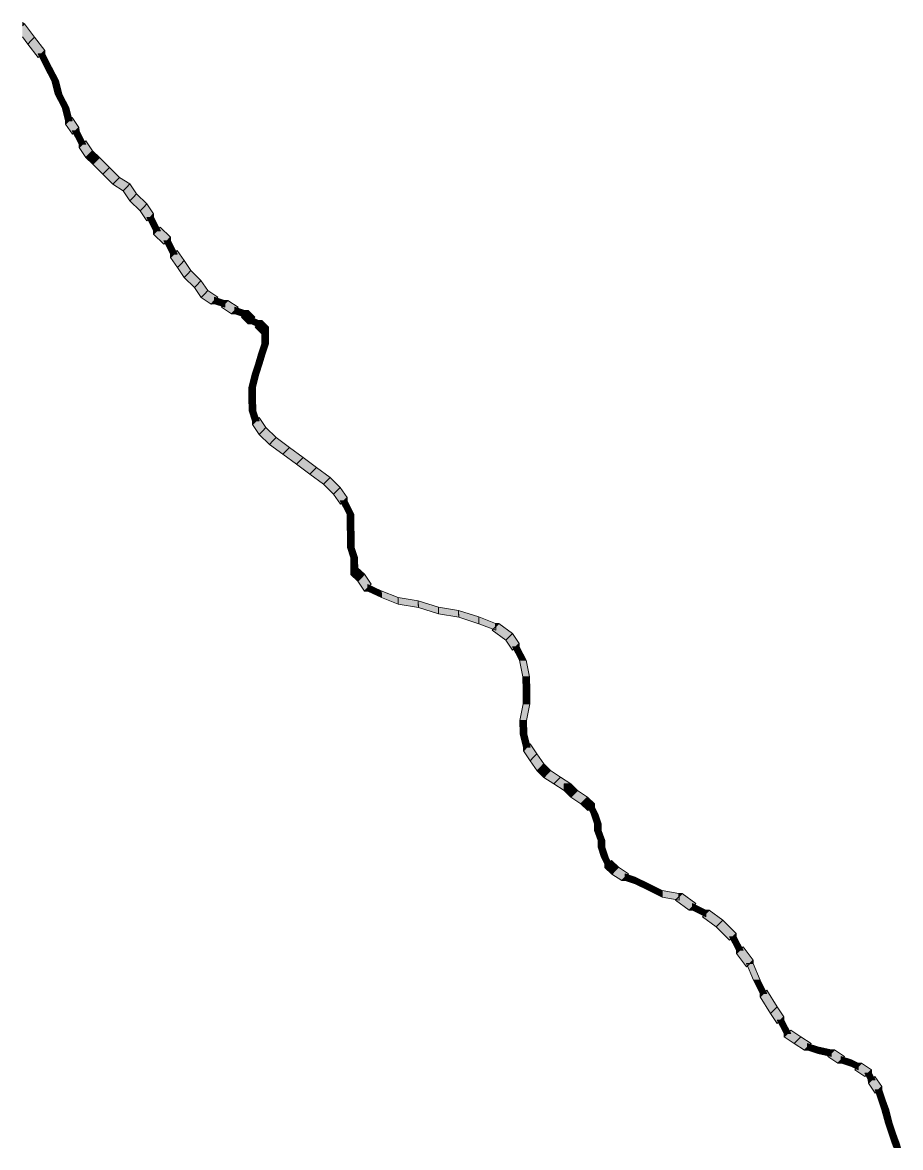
# Model space of a CAD drawing. Header units: inches. Extents: x -4136 to -1276, y 10223 to 12022.
# Drawn here: x -4124.1 to -3914.7, y 10265.7 to 10534.2 of the extents above; entities that cross this region are included whole.
import ezdxf

# ---------------------------------------------------------------- set-up
doc = ezdxf.new("R2010")
doc.units = ezdxf.units.IN
doc.header["$MEASUREMENT"] = 0
doc.linetypes.add('IMPORT-DASHEDX2 _3_', pattern=[0.225, 0.15, -0.075])
for name, color, linetype, lineweight in [('PDF_Geometry-2', 254, 'Continuous', 9), ('PDF_Solid Fills-1', 147, 'IMPORT-DASHEDX2 _3_', 9), ('PDF_Solid Fills-5', 254, 'Continuous', 9), ('site plan_dwg _3_-1', 254, 'IMPORT-DASHEDX2 _3_', 9)]:
    doc.layers.add(name, color=color, linetype=linetype, lineweight=lineweight)

# ---------------------------------------------------------------- blocks, each defined once
blk = doc.blocks.new('site plan_dwg _3_-1267336-FLOOR PLAN - 1ST FLOOR PLAN')
at = {"layer": 'PDF_Solid Fills-1'}
for points in [[(920.92, 683.4), (922.52, 685), (920.12, 688.2), (919.64, 687.72), (919.62, 685.13)], [(919.64, 687.72), (920.12, 688.2), (919.65, 688.55), (919.65, 688.2)], [(923.32, 680.2), (924.92, 681.8), (922.52, 685), (920.92, 683.4), (923.31, 680.21)], [(924.92, 677.8), (926.52, 677.8), (924.92, 681), (923.32, 681)], [(926.52, 674.6), (928.12, 674.6), (926.52, 677.8), (924.92, 677.8)], [(927.32, 671.4), (928.92, 671.4), (928.12, 674.6), (926.52, 674.6)], [(928.92, 668.2), (930.52, 668.2), (928.92, 671.4), (927.32, 671.4)], [(929.72, 665), (931.32, 665), (930.52, 668.2), (928.92, 668.2)], [(931.32, 661.8), (932.92, 663.4), (931.32, 665.8), (929.72, 664.2), (931.31, 661.81)], [(932.92, 659.4), (934.52, 659.4), (932.92, 662.6), (931.32, 662.6)], [(934.52, 656.2), (936.12, 657.8), (934.52, 660.2), (932.92, 658.6)], [(936.12, 654.6), (937.72, 656.2), (936.12, 657.8), (934.52, 656.2)], [(938.52, 652.2), (940.12, 653.8), (937.72, 656.2), (936.12, 654.6)], [(940.92, 649.8), (942.52, 651.4), (940.12, 653.8), (938.52, 652.2)], [(943.32, 648.2), (944.92, 649.8), (942.52, 651.4), (940.92, 649.8)], [(944.92, 645.8), (946.52, 647.4), (944.92, 649.8), (943.32, 648.2)], [(947.32, 643.4), (948.92, 645), (946.52, 647.4), (944.92, 645.8)], [(948.92, 641), (950.52, 642.6), (948.92, 645), (947.32, 643.4), (948.91, 641.01)], [(950.52, 638.6), (952.12, 638.6), (950.52, 641.8), (948.92, 641.8)], [(952.92, 635.4), (954.52, 637), (952.12, 639.4), (950.52, 637.8), (952.91, 635.4)], [(954.52, 633), (956.12, 633), (954.52, 636.2), (952.92, 636.2)], [(956.12, 629.8), (957.72, 631.4), (956.12, 633.8), (954.52, 632.2)], [(957.72, 627.4), (959.32, 629), (957.72, 631.4), (956.12, 629.8), (957.66, 627.49)], [(960.12, 625), (961.72, 626.6), (959.32, 629), (957.72, 627.4)], [(961.72, 622.6), (963.32, 624.2), (961.72, 626.6), (960.12, 625)], [(964.12, 621), (965.72, 622.6), (963.32, 624.2), (961.72, 622.6)], [(967.32, 620.2), (967.32, 621.8), (964.92, 622.6), (964.92, 621), (966.72, 620.4)], [(968.92, 618.6), (970.52, 620.2), (968.12, 621.8), (966.52, 620.2)], [(972.12, 617.8), (972.12, 619.4), (969.72, 620.2), (969.72, 618.6), (971.52, 618)], [(972.92, 616.2), (974.52, 617.8), (972.92, 619.4), (971.32, 617.8)], [(975.32, 615.4), (975.32, 617), (973.72, 617.8), (973.72, 616.2), (974.79, 615.66)], [(976.12, 613.8), (977.72, 615.4), (976.12, 617), (974.52, 615.4), (976.11, 613.8)], [(976.12, 613), (977.72, 613), (977.72, 614.6), (976.12, 614.6)], [(976.12, 611.4), (977.72, 611.4), (977.72, 613), (976.12, 613), (976.12, 611.41)], [(975.32, 609), (976.92, 609), (977.72, 611.4), (976.12, 611.4), (975.32, 609.01)], [(974.52, 606.6), (976.12, 606.6), (976.92, 609), (975.32, 609), (974.52, 606.61)], [(972.92, 601), (974.52, 601), (975.32, 604.2), (973.72, 604.2), (972.92, 601.01)], [(973.72, 604.2), (975.32, 604.2), (976.12, 606.6), (974.52, 606.6), (973.72, 604.21)], [(972.92, 598.6), (974.52, 598.6), (974.52, 601), (972.92, 601)], [(972.92, 595.4), (974.52, 595.4), (974.52, 598.6), (972.92, 598.6)], [(973.72, 593), (975.32, 593), (974.52, 595.4), (972.92, 595.4)], [(975.32, 589.8), (976.92, 591.4), (975.32, 593.8), (973.72, 592.2)], [(977.72, 587.4), (979.32, 589), (976.92, 591.4), (975.32, 589.8)], [(980.92, 585), (982.52, 586.6), (979.32, 589), (977.72, 587.4)], [(984.12, 582.6), (985.72, 584.2), (982.52, 586.6), (980.92, 585)], [(987.32, 580.2), (988.92, 581.8), (985.72, 584.2), (984.12, 582.6)], [(990.52, 577.8), (992.12, 579.4), (988.92, 581.8), (987.32, 580.2)], [(992.92, 575.4), (994.52, 577), (992.12, 579.4), (990.52, 577.8)], [(994.52, 573), (996.12, 574.6), (994.52, 577), (992.92, 575.4), (994.51, 573.01)], [(996.12, 570.6), (997.72, 570.6), (996.12, 573.8), (994.52, 573.8)], [(996.12, 568.2), (997.72, 568.2), (997.72, 570.6), (996.12, 570.6)], [(996.12, 565), (997.72, 565), (997.72, 568.2), (996.12, 568.2)], [(996.12, 562.6), (997.72, 562.6), (997.72, 565), (996.12, 565)], [(996.92, 560.2), (998.52, 560.2), (997.72, 562.6), (996.12, 562.6)], [(996.92, 557), (998.52, 557), (998.52, 560.2), (996.92, 560.2)], [(998.52, 554.6), (1000.12, 556.2), (998.52, 557.8), (996.92, 556.2)], [(1000.12, 552.2), (1001.72, 553.8), (1000.12, 556.2), (998.52, 554.6)], [(1004.12, 550.6), (1004.12, 552.2), (1000.92, 553.8), (1000.92, 552.2), (1004.11, 550.6)], [(1008.12, 549), (1008.12, 550.6), (1004.12, 552.2), (1004.12, 550.6), (1008.11, 549)], [(1012.92, 548.2), (1012.92, 549.8), (1008.12, 550.6), (1008.12, 549), (1012.91, 548.2)], [(1017.72, 546.6), (1017.72, 548.2), (1012.92, 549.8), (1012.92, 548.2), (1017.71, 546.6)], [(1022.52, 545.8), (1022.52, 547.4), (1017.72, 548.2), (1017.72, 546.6), (1022.51, 545.8)], [(1027.32, 544.2), (1027.32, 545.8), (1022.52, 547.4), (1022.52, 545.8), (1027.31, 544.2)], [(1031.32, 542.6), (1031.32, 544.2), (1027.32, 545.8), (1027.32, 544.2), (1030.75, 542.83)], [(1033.72, 540.2), (1035.32, 541.8), (1032.12, 544.2), (1030.52, 542.6)], [(1035.32, 537.8), (1036.92, 539.4), (1035.32, 541.8), (1033.72, 540.2), (1035.31, 537.81)], [(1036.92, 535.4), (1038.52, 535.4), (1036.92, 538.6), (1035.32, 538.6), (1036.83, 535.57)], [(1037.72, 531.4), (1039.32, 531.4), (1038.52, 535.4), (1036.92, 535.4)], [(1037.72, 528.2), (1039.32, 528.2), (1039.32, 531.4), (1037.72, 531.4)], [(1037.72, 525), (1039.32, 525), (1039.32, 528.2), (1037.72, 528.2), (1037.72, 525.01)], [(1036.92, 521), (1038.52, 521), (1039.32, 525), (1037.72, 525), (1036.92, 521.01)], [(1036.92, 517.8), (1038.52, 517.8), (1038.52, 521), (1036.92, 521)], [(1037.72, 514.6), (1039.32, 514.6), (1038.52, 517.8), (1036.92, 517.8)], [(1039.32, 511.4), (1040.92, 513), (1039.32, 515.4), (1037.72, 513.8)], [(1040.92, 509), (1042.52, 510.6), (1040.92, 513), (1039.32, 511.4)], [(1042.52, 507.4), (1044.12, 509), (1042.52, 510.6), (1040.92, 509)], [(1044.92, 505.8), (1046.52, 507.4), (1044.12, 509), (1042.52, 507.4)], [(1047.32, 504.2), (1048.92, 505.8), (1046.52, 507.4), (1044.92, 505.8)], [(1048.92, 502.6), (1050.52, 504.2), (1048.92, 505.8), (1047.32, 504.2)], [(1051.32, 501), (1052.92, 502.6), (1050.52, 504.2), (1048.92, 502.6)], [(1052.92, 499.4), (1054.52, 501), (1052.92, 502.6), (1051.32, 501)], [(1058.52, 484.2), (1060.12, 485.8), (1058.52, 487.4), (1056.92, 485.8)], [(1060.92, 482.6), (1062.52, 484.2), (1060.12, 485.8), (1058.52, 484.2)], [(1076.92, 475.4), (1078.52, 477), (1075.32, 479.4), (1073.72, 477.8)], [(1083.32, 471.4), (1084.92, 473), (1081.72, 475.4), (1080.12, 473.8)], [(1086.52, 468.2), (1088.12, 469.8), (1084.92, 473), (1083.32, 471.4), (1085.06, 469.66)], [(1090.52, 461.8), (1092.12, 463.4), (1089.72, 466.6), (1088.12, 465)], [(1096.12, 450.6), (1097.72, 452.2), (1095.32, 456.2), (1093.72, 454.6)], [(1097.72, 448.2), (1099.32, 449.8), (1097.72, 452.2), (1096.12, 450.6)], [(1101.72, 443.4), (1103.32, 445), (1100.92, 446.6), (1099.32, 445)], [(1104.12, 441.8), (1105.72, 443.4), (1103.32, 445), (1101.72, 443.4)], [(1112.12, 438.6), (1113.72, 440.2), (1111.32, 441.8), (1109.72, 440.2)], [(1118.52, 435.4), (1120.12, 437), (1117.72, 438.6), (1116.12, 437)], [(1120.92, 431.4), (1122.52, 433), (1120.92, 435.4), (1119.32, 433.8)]]:
    blk.add_hatch(color=256, dxfattribs=at).paths.add_polyline_path(points, flags=0)
at = {"layer": 'PDF_Solid Fills-5'}
for points in [[(924.12, 681), (924.92, 681.8), (924.92, 681)], [(929.72, 664.2), (930.52, 665), (929.72, 665)], [(932.12, 662.6), (932.92, 663.4), (932.92, 662.6)], [(932.92, 658.6), (933.72, 659.4), (932.92, 659.4)], [(949.72, 641.8), (950.52, 642.6), (950.52, 641.8)], [(950.52, 637.8), (951.32, 638.6), (950.52, 638.6)], [(953.72, 636.2), (954.52, 637), (954.52, 636.2)], [(954.52, 632.2), (955.32, 633), (954.52, 633)], [(964.12, 621), (964.92, 621), (964.92, 621.8)], [(967.32, 621), (967.32, 621.8), (968.12, 621.8)], [(968.92, 618.6), (969.72, 618.6), (969.72, 619.4)], [(972.12, 618.6), (972.12, 619.4), (972.92, 619.4)], [(972.92, 616.2), (973.72, 616.2), (973.72, 617)], [(975.32, 616.2), (975.32, 617), (976.12, 617)], [(976.92, 614.6), (977.72, 615.4), (977.72, 614.6)], [(973.72, 592.2), (974.52, 593), (973.72, 593)], [(995.32, 573.8), (996.12, 574.6), (996.12, 573.8)], [(996.92, 556.2), (997.72, 557), (996.92, 557), (996.92, 556.65)], [(1000.12, 552.2), (1000.92, 552.2), (1000.92, 553)], [(1031.32, 543.4), (1031.32, 544.2), (1032.12, 544.2)], [(1036.12, 538.6), (1036.92, 539.4), (1036.92, 538.6)], [(1037.72, 513.8), (1038.52, 514.6), (1037.72, 514.6)], [(1047.32, 504.2), (1048.92, 505.8), (1048.92, 504.2)], [(1047.32, 504.2), (1047.32, 505.8), (1048.92, 505.8), (1048.12, 505)], [(1053.72, 498.6), (1055.32, 498.6), (1054.52, 500.2), (1052.92, 500.2)], [(1053.72, 500.2), (1054.52, 501), (1054.52, 500.2)], [(1054.52, 496.2), (1056.12, 496.2), (1055.32, 498.6), (1053.72, 498.6)], [(1054.52, 494.6), (1056.12, 494.6), (1056.12, 496.2), (1054.52, 496.2)], [(1055.32, 492.2), (1056.92, 492.2), (1056.12, 494.6), (1054.52, 494.6)], [(1055.32, 490.6), (1056.92, 490.6), (1056.92, 492.2), (1055.32, 492.2)], [(1056.12, 488.2), (1057.72, 488.2), (1056.92, 490.6), (1055.32, 490.6)], [(1056.92, 486.6), (1058.52, 486.6), (1057.72, 488.2), (1056.12, 488.2)], [(1056.92, 485.8), (1057.72, 486.6), (1056.92, 486.6)], [(1060.92, 482.6), (1061.72, 482.6), (1061.72, 483.4)], [(1064.12, 481.8), (1064.12, 483.4), (1061.72, 484.2), (1061.72, 482.6)], [(1067.32, 480.2), (1067.32, 481.8), (1064.12, 483.4), (1064.12, 481.8)], [(1070.52, 478.6), (1070.52, 480.2), (1067.32, 481.8), (1067.32, 480.2)], [(1074.52, 477.8), (1074.52, 479.4), (1070.52, 480.2), (1070.52, 478.6)], [(1074.52, 478.6), (1074.52, 479.4), (1075.32, 479.4)], [(1076.92, 475.4), (1077.72, 475.4), (1077.72, 476.2)], [(1080.92, 473.8), (1080.92, 475.4), (1077.72, 477), (1077.72, 475.4)], [(1080.92, 474.6), (1080.92, 475.4), (1081.72, 475.4)], [(1087.32, 469), (1088.12, 469.8), (1088.12, 469)], [(1088.12, 465.8), (1089.72, 465.8), (1088.12, 469), (1086.52, 469)], [(1088.12, 465), (1088.92, 465.8), (1088.12, 465.8)], [(1092.12, 458.6), (1093.72, 458.6), (1092.12, 462.6), (1090.52, 462.6)], [(1091.32, 462.6), (1092.12, 463.4), (1092.12, 462.6)], [(1093.72, 455.4), (1095.32, 455.4), (1093.72, 458.6), (1092.12, 458.6)], [(1093.72, 454.6), (1094.52, 455.4), (1093.72, 455.4)], [(1099.32, 445.8), (1100.92, 445.8), (1099.32, 449), (1097.72, 449)], [(1098.52, 449), (1099.32, 449.8), (1099.32, 449)], [(1099.32, 445), (1100.12, 445.8), (1099.32, 445.8)], [(1107.32, 441), (1107.32, 442.6), (1104.92, 443.4), (1104.92, 441.8)], [(1104.12, 441.8), (1104.92, 441.8), (1104.92, 442.6)], [(1110.52, 440.2), (1110.52, 441.8), (1107.32, 442.6), (1107.32, 441)], [(1110.52, 441), (1110.52, 441.8), (1111.32, 441.8)], [(1112.12, 438.6), (1112.92, 438.6), (1112.92, 439.4)], [(1115.32, 437.8), (1115.32, 439.4), (1112.92, 440.2), (1112.92, 438.6)], [(1116.92, 437), (1116.92, 438.6), (1115.32, 439.4), (1115.32, 437.8)], [(1116.92, 437.8), (1116.92, 438.6), (1117.72, 438.6)], [(1119.32, 434.6), (1120.92, 434.6), (1120.12, 436.2), (1118.52, 436.2)], [(1119.32, 436.2), (1120.12, 437), (1120.12, 436.2)], [(1119.32, 433.8), (1120.12, 434.6), (1119.32, 434.6)], [(1121.72, 429.8), (1123.32, 429.8), (1122.52, 432.2), (1120.92, 432.2)], [(1121.72, 432.2), (1122.52, 433), (1122.52, 432.2)], [(1122.52, 427.4), (1124.12, 427.4), (1123.32, 429.8), (1121.72, 429.8)], [(1123.32, 424.2), (1124.92, 424.2), (1124.12, 427.4), (1122.52, 427.4)], [(1124.12, 421.8), (1125.72, 421.8), (1124.92, 424.2), (1123.32, 424.2)], [(1124.92, 419.4), (1126.52, 419.4), (1125.72, 421.8), (1124.12, 421.8)], [(1126.86, 418.38), (1126.52, 419.4), (1124.92, 419.4), (1125.25, 418.4)]]:
    blk.add_hatch(color=256, dxfattribs=at).paths.add_polyline_path(points, flags=0)
at = {"layer": 'PDF_Geometry-2'}
for p, q in [((920.12, 688.2), (919.64, 687.72)), ((919.64, 687.72), (920.12, 688.2)), ((924.92, 681.8), (924.92, 681)), ((932.92, 663.4), (932.92, 662.6)), ((950.52, 642.6), (950.52, 641.8)), ((954.52, 637), (954.52, 636.2)), ((967.32, 621.8), (968.12, 621.8)), ((972.12, 619.4), (972.92, 619.4)), ((975.32, 617), (976.12, 617)), ((977.72, 615.4), (977.72, 614.6)), ((996.12, 574.6), (996.12, 573.8)), ((1031.32, 544.2), (1032.12, 544.2)), ((1036.92, 539.4), (1036.92, 538.6)), ((1056.92, 486.6), (1056.92, 485.8)), ((1088.12, 465.8), (1088.12, 465)), ((1093.72, 455.4), (1093.72, 454.6)), ((1099.32, 445.8), (1099.32, 445)), ((1119.32, 434.6), (1119.32, 433.8)), ((1126.86, 418.38), (1126.52, 419.4))]:
    blk.add_line(p, q, dxfattribs=at)
at = {"layer": 'PDF_Geometry-2', "flags": 128}
for points in [[(919.62, 685.13), (920.92, 683.4), (921.72, 684.2), (922.52, 685), (920.12, 688.2), (919.64, 687.72)], [(919.65, 688.55), (920.12, 688.2), (919.64, 687.72)], [(929.72, 664.2), (931.32, 661.8), (932.12, 662.6), (932.92, 663.4), (931.32, 665.8), (930.52, 665), (929.72, 664.2), (929.72, 665)], [(932.92, 658.6), (934.52, 656.2), (935.32, 657), (936.12, 657.8), (934.52, 660.2), (933.72, 659.4), (932.92, 658.6), (932.92, 659.4)], [(950.52, 637.8), (952.92, 635.4), (953.72, 636.2), (954.52, 637), (952.12, 639.4), (951.32, 638.6), (950.52, 637.8), (950.52, 638.6)], [(954.52, 632.2), (956.12, 629.8), (956.92, 630.6), (957.72, 631.4), (956.12, 633.8), (955.32, 633), (954.52, 632.2), (954.52, 633)], [(964.92, 621), (967.32, 620.2), (967.32, 621.8), (964.92, 622.6), (964.92, 621.8), (964.92, 621), (964.12, 621)], [(969.72, 618.6), (972.12, 617.8), (972.12, 619.4), (969.72, 620.2), (969.72, 619.4), (969.72, 618.6), (968.92, 618.6)], [(973.72, 616.2), (975.32, 615.4), (975.32, 617), (973.72, 617.8), (973.72, 617), (973.72, 616.2), (972.92, 616.2)], [(973.72, 592.2), (975.32, 589.8), (976.12, 590.6), (976.92, 591.4), (975.32, 593.8), (974.52, 593), (973.72, 592.2), (973.72, 593)], [(996.92, 556.2), (998.52, 554.6), (999.32, 555.4), (1000.12, 556.2), (998.52, 557.8), (997.72, 557), (996.92, 556.2), (996.92, 557)], [(1000.92, 552.2), (1004.12, 550.6), (1004.12, 552.2), (1000.92, 553.8), (1000.92, 553), (1000.92, 552.2), (1000.12, 552.2)], [(1037.72, 513.8), (1039.32, 511.4), (1040.12, 512.2), (1040.92, 513), (1039.32, 515.4), (1038.52, 514.6), (1037.72, 513.8), (1037.72, 514.6)], [(1054.52, 501), (1054.52, 500.2), (1052.92, 500.2), (1053.72, 498.6), (1055.32, 498.6), (1054.52, 500.2)], [(1061.72, 482.6), (1064.12, 481.8), (1064.12, 483.4), (1061.72, 484.2), (1061.72, 482.6), (1060.92, 482.6)], [(1074.52, 479.4), (1075.32, 479.4), (1074.52, 478.6), (1073.72, 477.8), (1076.92, 475.4), (1077.72, 476.2), (1078.52, 477), (1075.32, 479.4)], [(1077.72, 475.4), (1080.92, 473.8), (1080.92, 475.4), (1077.72, 477), (1077.72, 475.4), (1076.92, 475.4)], [(1080.92, 475.4), (1081.72, 475.4), (1080.92, 474.6), (1080.12, 473.8), (1083.32, 471.4), (1084.12, 472.2), (1084.92, 473), (1081.72, 475.4)], [(1088.12, 469.8), (1088.12, 469), (1086.52, 469), (1088.12, 465.8), (1089.72, 465.8), (1088.12, 469)], [(1092.12, 463.4), (1092.12, 462.6), (1090.52, 462.6), (1092.12, 458.6), (1093.72, 458.6), (1092.12, 462.6)], [(1099.32, 449.8), (1099.32, 449), (1097.72, 449), (1099.32, 445.8), (1100.92, 445.8), (1099.32, 449)], [(1104.92, 441.8), (1107.32, 441), (1107.32, 442.6), (1104.92, 443.4), (1104.92, 441.8), (1104.12, 441.8)], [(1110.52, 441.8), (1111.32, 441.8), (1110.52, 441), (1109.72, 440.2), (1112.12, 438.6), (1112.92, 439.4), (1113.72, 440.2), (1111.32, 441.8)], [(1112.92, 438.6), (1115.32, 437.8), (1115.32, 439.4), (1112.92, 440.2), (1112.92, 438.6), (1112.12, 438.6)], [(1116.92, 438.6), (1117.72, 438.6), (1116.92, 437.8), (1116.12, 437), (1118.52, 435.4), (1119.32, 436.2), (1120.12, 437), (1117.72, 438.6)], [(1120.12, 437), (1120.12, 436.2), (1118.52, 436.2), (1119.32, 434.6), (1120.92, 434.6), (1120.12, 436.2)], [(1122.52, 433), (1122.52, 432.2), (1120.92, 432.2), (1121.72, 429.8), (1123.32, 429.8), (1122.52, 432.2)], [(1126.52, 419.4), (1124.92, 419.4), (1125.25, 418.4)]]:
    blk.add_lwpolyline(points, dxfattribs=at)
for points in [[(921.72, 684.2), (920.92, 683.4), (923.32, 680.2), (924.12, 681), (924.92, 681.8), (922.52, 685)], [(924.12, 681), (923.32, 681), (924.92, 677.8), (926.52, 677.8), (924.92, 681)], [(925.72, 677.8), (924.92, 677.8), (926.52, 674.6), (928.12, 674.6), (926.52, 677.8)], [(927.32, 674.6), (926.52, 674.6), (927.32, 671.4), (928.92, 671.4), (928.12, 674.6)], [(928.12, 671.4), (927.32, 671.4), (928.92, 668.2), (930.52, 668.2), (928.92, 671.4)], [(929.72, 668.2), (928.92, 668.2), (929.72, 665), (931.32, 665), (930.52, 668.2)], [(932.12, 662.6), (931.32, 662.6), (932.92, 659.4), (934.52, 659.4), (932.92, 662.6)], [(935.32, 657), (936.12, 657.8), (937.72, 656.2), (936.92, 655.4), (936.12, 654.6), (934.52, 656.2), (935.32, 657), (934.52, 656.2)], [(936.92, 655.4), (936.12, 654.6), (938.52, 652.2), (939.32, 653), (940.12, 653.8), (937.72, 656.2)], [(939.32, 653), (938.52, 652.2), (940.92, 649.8), (941.72, 650.6), (942.52, 651.4), (940.12, 653.8)], [(941.72, 650.6), (942.52, 651.4), (944.92, 649.8), (944.12, 649), (943.32, 648.2), (940.92, 649.8), (941.72, 650.6), (940.92, 649.8)], [(944.12, 649), (943.32, 648.2), (944.92, 645.8), (945.72, 646.6), (946.52, 647.4), (944.92, 649.8)], [(944.92, 649.8), (944.12, 649)], [(945.72, 646.6), (946.52, 647.4), (948.92, 645), (948.12, 644.2), (947.32, 643.4), (944.92, 645.8), (945.72, 646.6), (944.92, 645.8)], [(948.12, 644.2), (947.32, 643.4), (948.92, 641), (949.72, 641.8), (950.52, 642.6), (948.92, 645)], [(948.92, 645), (948.12, 644.2)], [(949.72, 641.8), (948.92, 641.8), (950.52, 638.6), (952.12, 638.6), (950.52, 641.8)], [(953.72, 636.2), (952.92, 636.2), (954.52, 633), (956.12, 633), (954.52, 636.2)], [(956.92, 630.6), (956.12, 629.8), (957.72, 627.4), (958.52, 628.2), (959.32, 629), (957.72, 631.4)], [(958.52, 628.2), (959.32, 629), (961.72, 626.6), (960.92, 625.8), (960.12, 625), (957.72, 627.4), (958.52, 628.2), (957.72, 627.4)], [(960.92, 625.8), (960.12, 625), (961.72, 622.6), (962.52, 623.4), (963.32, 624.2), (961.72, 626.6)], [(961.72, 626.6), (960.92, 625.8)], [(962.52, 623.4), (963.32, 624.2), (965.72, 622.6), (964.92, 621.8), (964.12, 621), (961.72, 622.6), (962.52, 623.4), (961.72, 622.6)], [(967.32, 621), (966.52, 620.2), (968.92, 618.6), (969.72, 619.4), (970.52, 620.2), (968.12, 621.8)], [(972.12, 618.6), (971.32, 617.8), (972.92, 616.2), (973.72, 617), (974.52, 617.8), (972.92, 619.4)], [(975.32, 616.2), (974.52, 615.4), (976.12, 613.8), (976.92, 614.6), (977.72, 615.4), (976.12, 617)], [(976.92, 614.6), (976.12, 614.6), (976.12, 613), (977.72, 613), (977.72, 614.6)], [(976.92, 613), (976.12, 613), (976.12, 611.4), (977.72, 611.4), (977.72, 613)], [(976.92, 611.4), (976.12, 611.4), (975.32, 609), (976.92, 609), (977.72, 611.4)], [(976.12, 609), (975.32, 609), (974.52, 606.6), (976.12, 606.6), (976.92, 609)], [(974.52, 604.2), (973.72, 604.2), (972.92, 601), (974.52, 601), (975.32, 604.2)], [(975.32, 606.6), (974.52, 606.6), (973.72, 604.2), (975.32, 604.2), (976.12, 606.6)], [(973.72, 601), (972.92, 601), (972.92, 598.6), (974.52, 598.6), (974.52, 601)], [(973.72, 598.6), (972.92, 598.6), (972.92, 595.4), (974.52, 595.4), (974.52, 598.6)], [(973.72, 595.4), (972.92, 595.4), (973.72, 593), (975.32, 593), (974.52, 595.4)], [(976.12, 590.6), (976.92, 591.4), (979.32, 589), (978.52, 588.2), (977.72, 587.4), (975.32, 589.8), (976.12, 590.6), (975.32, 589.8)], [(978.52, 588.2), (979.32, 589), (982.52, 586.6), (981.72, 585.8), (980.92, 585), (977.72, 587.4), (978.52, 588.2), (977.72, 587.4)], [(981.72, 585.8), (980.92, 585), (984.12, 582.6), (984.92, 583.4), (985.72, 584.2), (982.52, 586.6)], [(984.92, 583.4), (984.12, 582.6), (987.32, 580.2), (988.12, 581), (988.92, 581.8), (985.72, 584.2)], [(988.12, 581), (987.32, 580.2), (990.52, 577.8), (991.32, 578.6), (992.12, 579.4), (988.92, 581.8)], [(991.32, 578.6), (990.52, 577.8), (992.92, 575.4), (993.72, 576.2), (994.52, 577), (992.12, 579.4)], [(992.12, 579.4), (991.32, 578.6)], [(993.72, 576.2), (992.92, 575.4), (994.52, 573), (995.32, 573.8), (996.12, 574.6), (994.52, 577)], [(994.52, 577), (993.72, 576.2)], [(995.32, 573.8), (994.52, 573.8), (996.12, 570.6), (997.72, 570.6), (996.12, 573.8)], [(996.92, 570.6), (996.12, 570.6), (996.12, 568.2), (997.72, 568.2), (997.72, 570.6)], [(996.92, 568.2), (996.12, 568.2), (996.12, 565), (997.72, 565), (997.72, 568.2)], [(996.92, 565), (996.12, 565), (996.12, 562.6), (997.72, 562.6), (997.72, 565)], [(996.92, 562.6), (996.12, 562.6), (996.92, 560.2), (998.52, 560.2), (997.72, 562.6)], [(997.72, 560.2), (996.92, 560.2), (996.92, 557), (998.52, 557), (998.52, 560.2)], [(999.32, 555.4), (998.52, 554.6), (1000.12, 552.2), (1000.92, 553), (1001.72, 553.8), (1000.12, 556.2)], [(1000.12, 556.2), (999.32, 555.4)], [(1004.12, 551.4), (1004.12, 550.6), (1008.12, 549), (1008.12, 550.6), (1004.12, 552.2)], [(1008.12, 549.8), (1008.12, 549), (1012.92, 548.2), (1012.92, 549.8), (1008.12, 550.6)], [(1012.92, 549), (1012.92, 548.2), (1017.72, 546.6), (1017.72, 548.2), (1012.92, 549.8)], [(1017.72, 547.4), (1017.72, 546.6), (1022.52, 545.8), (1022.52, 547.4), (1017.72, 548.2)], [(1022.52, 546.6), (1022.52, 545.8), (1027.32, 544.2), (1027.32, 545.8), (1022.52, 547.4)], [(1027.32, 545), (1027.32, 544.2), (1031.32, 542.6), (1031.32, 544.2), (1027.32, 545.8)], [(1031.32, 543.4), (1030.52, 542.6), (1033.72, 540.2), (1034.52, 541), (1035.32, 541.8), (1032.12, 544.2)], [(1034.52, 541), (1033.72, 540.2), (1035.32, 537.8), (1036.12, 538.6), (1036.92, 539.4), (1035.32, 541.8)], [(1035.32, 541.8), (1034.52, 541)], [(1036.12, 538.6), (1035.32, 538.6), (1036.92, 535.4), (1038.52, 535.4), (1036.92, 538.6)], [(1037.72, 535.4), (1036.92, 535.4), (1037.72, 531.4), (1039.32, 531.4), (1038.52, 535.4)], [(1038.52, 531.4), (1037.72, 531.4), (1037.72, 528.2), (1039.32, 528.2), (1039.32, 531.4)], [(1038.52, 528.2), (1037.72, 528.2), (1037.72, 525), (1039.32, 525), (1039.32, 528.2)], [(1038.52, 525), (1037.72, 525), (1036.92, 521), (1038.52, 521), (1039.32, 525)], [(1037.72, 521), (1036.92, 521), (1036.92, 517.8), (1038.52, 517.8), (1038.52, 521)], [(1037.72, 517.8), (1036.92, 517.8), (1037.72, 514.6), (1039.32, 514.6), (1038.52, 517.8)], [(1040.12, 512.2), (1039.32, 511.4), (1040.92, 509), (1041.72, 509.8), (1042.52, 510.6), (1040.92, 513)], [(1041.72, 509.8), (1042.52, 510.6), (1044.12, 509), (1043.32, 508.2), (1042.52, 507.4), (1040.92, 509), (1041.72, 509.8), (1040.92, 509)], [(1043.32, 508.2), (1044.12, 509), (1046.52, 507.4), (1045.72, 506.6), (1044.92, 505.8), (1042.52, 507.4), (1043.32, 508.2), (1042.52, 507.4)], [(1045.72, 506.6), (1044.92, 505.8), (1047.32, 504.2), (1048.12, 505), (1048.92, 505.8), (1046.52, 507.4)], [(1048.92, 505.8), (1048.92, 504.2), (1047.32, 504.2), (1047.32, 505.8), (1048.92, 505.8), (1048.12, 505), (1047.32, 504.2), (1048.92, 502.6), (1049.72, 503.4), (1050.52, 504.2)], [(1050.52, 504.2), (1052.92, 502.6), (1052.12, 501.8), (1051.32, 501), (1048.92, 502.6), (1049.72, 503.4), (1048.92, 502.6), (1049.72, 503.4)], [(1052.92, 502.6), (1054.52, 501), (1053.72, 500.2), (1052.92, 499.4), (1051.32, 501), (1052.12, 501.8), (1052.92, 502.6), (1052.12, 501.8)], [(1055.32, 498.6), (1053.72, 498.6), (1054.52, 496.2), (1056.12, 496.2)], [(1056.12, 496.2), (1054.52, 496.2), (1054.52, 494.6), (1056.12, 494.6)], [(1056.12, 494.6), (1054.52, 494.6), (1055.32, 492.2), (1056.92, 492.2)], [(1056.92, 492.2), (1055.32, 492.2), (1055.32, 490.6), (1056.92, 490.6)], [(1056.92, 490.6), (1055.32, 490.6), (1056.12, 488.2), (1057.72, 488.2)], [(1057.72, 488.2), (1056.12, 488.2), (1056.92, 486.6), (1058.52, 486.6)], [(1058.52, 487.4), (1057.72, 486.6), (1056.92, 485.8), (1058.52, 484.2), (1059.32, 485), (1060.12, 485.8)], [(1060.12, 485.8), (1062.52, 484.2), (1061.72, 483.4), (1060.92, 482.6), (1058.52, 484.2), (1059.32, 485), (1058.52, 484.2), (1059.32, 485)], [(1064.12, 483.4), (1064.12, 481.8), (1067.32, 480.2), (1067.32, 481.8)], [(1067.32, 481.8), (1067.32, 480.2), (1070.52, 478.6), (1070.52, 480.2)], [(1070.52, 480.2), (1070.52, 478.6), (1074.52, 477.8), (1074.52, 479.4)], [(1084.92, 473), (1088.12, 469.8), (1087.32, 469), (1086.52, 468.2), (1083.32, 471.4), (1084.12, 472.2), (1084.92, 473), (1084.12, 472.2)], [(1089.72, 466.6), (1088.92, 465.8), (1088.12, 465), (1090.52, 461.8), (1091.32, 462.6), (1092.12, 463.4)], [(1093.72, 458.6), (1092.12, 458.6), (1093.72, 455.4), (1095.32, 455.4)], [(1095.32, 456.2), (1094.52, 455.4), (1093.72, 454.6), (1096.12, 450.6), (1096.92, 451.4), (1097.72, 452.2)], [(1097.72, 452.2), (1099.32, 449.8), (1098.52, 449), (1097.72, 448.2), (1096.12, 450.6), (1096.92, 451.4), (1096.12, 450.6), (1096.92, 451.4)], [(1100.92, 446.6), (1100.12, 445.8), (1099.32, 445), (1101.72, 443.4), (1102.52, 444.2), (1103.32, 445)], [(1103.32, 445), (1102.52, 444.2), (1101.72, 443.4), (1104.12, 441.8), (1104.92, 442.6), (1105.72, 443.4)], [(1107.32, 442.6), (1107.32, 441), (1110.52, 440.2), (1110.52, 441.8)], [(1115.32, 439.4), (1115.32, 437.8), (1116.92, 437), (1116.92, 438.6)], [(1120.92, 435.4), (1120.12, 434.6), (1119.32, 433.8), (1120.92, 431.4), (1121.72, 432.2), (1122.52, 433)], [(1123.32, 429.8), (1121.72, 429.8), (1122.52, 427.4), (1124.12, 427.4)], [(1124.12, 427.4), (1122.52, 427.4), (1123.32, 424.2), (1124.92, 424.2)], [(1124.92, 424.2), (1123.32, 424.2), (1124.12, 421.8), (1125.72, 421.8)], [(1125.72, 421.8), (1124.12, 421.8), (1124.92, 419.4), (1126.52, 419.4)]]:
    blk.add_lwpolyline(points, close=True, dxfattribs=at)
at = {"layer": 'PDF_Solid Fills-5'}
for p, q in [((924.12, 681), (924.92, 681.8)), ((924.92, 681), (924.12, 681)), ((924.92, 681.8), (924.92, 681)), ((929.72, 664.2), (930.52, 665)), ((930.52, 665), (929.72, 665)), ((929.72, 665), (929.72, 664.2)), ((932.12, 662.6), (932.92, 663.4)), ((932.92, 663.4), (932.92, 662.6)), ((932.92, 662.6), (932.12, 662.6)), ((932.92, 658.6), (933.72, 659.4)), ((933.72, 659.4), (932.92, 659.4)), ((932.92, 659.4), (932.92, 658.6)), ((949.72, 641.8), (950.52, 642.6)), ((950.52, 641.8), (949.72, 641.8)), ((950.52, 642.6), (950.52, 641.8)), ((950.52, 637.8), (951.32, 638.6)), ((951.32, 638.6), (950.52, 638.6)), ((950.52, 638.6), (950.52, 637.8)), ((953.72, 636.2), (954.52, 637)), ((954.52, 636.2), (953.72, 636.2)), ((954.52, 637), (954.52, 636.2)), ((954.52, 632.2), (955.32, 633)), ((955.32, 633), (954.52, 633)), ((954.52, 633), (954.52, 632.2)), ((964.92, 621.8), (964.12, 621)), ((964.12, 621), (964.92, 621)), ((964.92, 621), (964.92, 621.8)), ((967.32, 621), (967.32, 621.8)), ((967.32, 621.8), (968.12, 621.8)), ((968.12, 621.8), (967.32, 621)), ((969.72, 619.4), (968.92, 618.6)), ((968.92, 618.6), (969.72, 618.6)), ((969.72, 618.6), (969.72, 619.4)), ((972.12, 618.6), (972.12, 619.4)), ((972.12, 619.4), (972.92, 619.4)), ((972.92, 619.4), (972.12, 618.6)), ((973.72, 617), (972.92, 616.2)), ((972.92, 616.2), (973.72, 616.2)), ((973.72, 616.2), (973.72, 617)), ((975.32, 616.2), (975.32, 617)), ((975.32, 617), (976.12, 617)), ((976.12, 617), (975.32, 616.2)), ((976.92, 614.6), (977.72, 615.4)), ((977.72, 615.4), (977.72, 614.6)), ((977.72, 614.6), (976.92, 614.6)), ((973.72, 592.2), (974.52, 593)), ((974.52, 593), (973.72, 593)), ((973.72, 593), (973.72, 592.2)), ((995.32, 573.8), (996.12, 574.6)), ((996.12, 574.6), (996.12, 573.8)), ((996.12, 573.8), (995.32, 573.8)), ((996.92, 556.2), (997.72, 557)), ((997.72, 557), (996.92, 557)), ((996.92, 557), (996.92, 556.65)), ((996.92, 556.65), (996.92, 556.2)), ((1000.92, 553), (1000.12, 552.2)), ((1000.92, 552.2), (1000.92, 553)), ((1000.12, 552.2), (1000.92, 552.2)), ((1031.32, 543.4), (1031.32, 544.2)), ((1031.32, 544.2), (1032.12, 544.2)), ((1032.12, 544.2), (1031.32, 543.4)), ((1036.12, 538.6), (1036.92, 539.4)), ((1036.92, 538.6), (1036.12, 538.6)), ((1036.92, 539.4), (1036.92, 538.6)), ((1037.72, 513.8), (1038.52, 514.6)), ((1038.52, 514.6), (1037.72, 514.6)), ((1037.72, 514.6), (1037.72, 513.8)), ((1047.32, 504.2), (1048.92, 505.8)), ((1047.32, 504.2), (1047.32, 505.8)), ((1047.32, 505.8), (1048.92, 505.8)), ((1048.12, 505), (1047.32, 504.2)), ((1048.92, 505.8), (1048.12, 505)), ((1048.92, 505.8), (1048.92, 504.2)), ((1048.92, 504.2), (1047.32, 504.2)), ((1054.52, 500.2), (1052.92, 500.2)), ((1052.92, 500.2), (1053.72, 498.6)), ((1053.72, 500.2), (1054.52, 501)), ((1054.52, 500.2), (1053.72, 500.2)), ((1054.52, 501), (1054.52, 500.2)), ((1055.32, 498.6), (1054.52, 500.2)), ((1053.72, 498.6), (1055.32, 498.6)), ((1055.32, 498.6), (1053.72, 498.6)), ((1053.72, 498.6), (1054.52, 496.2)), ((1056.12, 496.2), (1055.32, 498.6)), ((1054.52, 496.2), (1056.12, 496.2)), ((1056.12, 496.2), (1054.52, 496.2)), ((1054.52, 496.2), (1054.52, 494.6)), ((1054.52, 494.6), (1056.12, 494.6)), ((1056.12, 494.6), (1054.52, 494.6)), ((1054.52, 494.6), (1055.32, 492.2)), ((1056.12, 494.6), (1056.12, 496.2)), ((1056.92, 492.2), (1056.12, 494.6)), ((1055.32, 492.2), (1056.92, 492.2)), ((1056.92, 492.2), (1055.32, 492.2)), ((1055.32, 492.2), (1055.32, 490.6)), ((1056.92, 490.6), (1056.92, 492.2)), ((1055.32, 490.6), (1056.92, 490.6)), ((1056.92, 490.6), (1055.32, 490.6)), ((1055.32, 490.6), (1056.12, 488.2)), ((1057.72, 488.2), (1056.92, 490.6)), ((1056.12, 488.2), (1057.72, 488.2)), ((1057.72, 488.2), (1056.12, 488.2)), ((1056.12, 488.2), (1056.92, 486.6)), ((1056.92, 486.6), (1058.52, 486.6)), ((1056.92, 485.8), (1057.72, 486.6)), ((1057.72, 486.6), (1056.92, 486.6)), ((1056.92, 486.6), (1056.92, 485.8)), ((1058.52, 486.6), (1057.72, 488.2)), ((1061.72, 483.4), (1060.92, 482.6)), ((1064.12, 483.4), (1061.72, 484.2)), ((1061.72, 484.2), (1061.72, 482.6)), ((1061.72, 482.6), (1061.72, 483.4)), ((1064.12, 481.8), (1064.12, 483.4)), ((1067.32, 481.8), (1064.12, 483.4)), ((1064.12, 483.4), (1064.12, 481.8)), ((1060.92, 482.6), (1061.72, 482.6)), ((1061.72, 482.6), (1064.12, 481.8)), ((1064.12, 481.8), (1067.32, 480.2)), ((1067.32, 480.2), (1067.32, 481.8)), ((1070.52, 480.2), (1067.32, 481.8)), ((1067.32, 481.8), (1067.32, 480.2)), ((1067.32, 480.2), (1070.52, 478.6)), ((1070.52, 478.6), (1070.52, 480.2)), ((1074.52, 479.4), (1070.52, 480.2)), ((1070.52, 480.2), (1070.52, 478.6)), ((1070.52, 478.6), (1074.52, 477.8)), ((1074.52, 477.8), (1074.52, 479.4)), ((1074.52, 478.6), (1074.52, 479.4)), ((1074.52, 479.4), (1075.32, 479.4)), ((1075.32, 479.4), (1074.52, 478.6)), ((1077.72, 476.2), (1076.92, 475.4)), ((1076.92, 475.4), (1077.72, 475.4)), ((1080.92, 475.4), (1077.72, 477)), ((1077.72, 477), (1077.72, 475.4)), ((1077.72, 475.4), (1077.72, 476.2)), ((1077.72, 475.4), (1080.92, 473.8)), ((1080.92, 473.8), (1080.92, 475.4)), ((1080.92, 474.6), (1080.92, 475.4)), ((1080.92, 475.4), (1081.72, 475.4)), ((1081.72, 475.4), (1080.92, 474.6)), ((1087.32, 469), (1088.12, 469.8)), ((1088.12, 469.8), (1088.12, 469)), ((1088.12, 469), (1086.52, 469)), ((1086.52, 469), (1088.12, 465.8)), ((1088.12, 469), (1087.32, 469)), ((1089.72, 465.8), (1088.12, 469)), ((1088.12, 465.8), (1089.72, 465.8)), ((1088.12, 465), (1088.92, 465.8)), ((1088.92, 465.8), (1088.12, 465.8)), ((1088.12, 465.8), (1088.12, 465)), ((1092.12, 462.6), (1090.52, 462.6)), ((1090.52, 462.6), (1092.12, 458.6)), ((1091.32, 462.6), (1092.12, 463.4)), ((1092.12, 462.6), (1091.32, 462.6)), ((1092.12, 463.4), (1092.12, 462.6)), ((1093.72, 458.6), (1092.12, 462.6)), ((1092.12, 458.6), (1093.72, 458.6)), ((1093.72, 458.6), (1092.12, 458.6)), ((1092.12, 458.6), (1093.72, 455.4)), ((1095.32, 455.4), (1093.72, 458.6)), ((1093.72, 455.4), (1095.32, 455.4)), ((1093.72, 454.6), (1094.52, 455.4)), ((1094.52, 455.4), (1093.72, 455.4)), ((1093.72, 455.4), (1093.72, 454.6)), ((1099.32, 449), (1097.72, 449)), ((1097.72, 449), (1099.32, 445.8)), ((1098.52, 449), (1099.32, 449.8)), ((1099.32, 449), (1098.52, 449)), ((1099.32, 449.8), (1099.32, 449)), ((1100.92, 445.8), (1099.32, 449)), ((1099.32, 445.8), (1100.92, 445.8)), ((1099.32, 445), (1100.12, 445.8)), ((1100.12, 445.8), (1099.32, 445.8)), ((1099.32, 445.8), (1099.32, 445)), ((1107.32, 442.6), (1104.92, 443.4)), ((1104.92, 443.4), (1104.92, 441.8)), ((1104.92, 442.6), (1104.12, 441.8)), ((1104.12, 441.8), (1104.92, 441.8)), ((1104.92, 441.8), (1104.92, 442.6)), ((1104.92, 441.8), (1107.32, 441)), ((1107.32, 441), (1107.32, 442.6)), ((1110.52, 441.8), (1107.32, 442.6)), ((1107.32, 442.6), (1107.32, 441)), ((1107.32, 441), (1110.52, 440.2)), ((1110.52, 440.2), (1110.52, 441.8)), ((1110.52, 441), (1110.52, 441.8)), ((1110.52, 441.8), (1111.32, 441.8)), ((1111.32, 441.8), (1110.52, 441)), ((1112.92, 439.4), (1112.12, 438.6)), ((1112.12, 438.6), (1112.92, 438.6)), ((1115.32, 439.4), (1112.92, 440.2)), ((1112.92, 440.2), (1112.92, 438.6)), ((1112.92, 438.6), (1112.92, 439.4)), ((1112.92, 438.6), (1115.32, 437.8)), ((1115.32, 437.8), (1115.32, 439.4)), ((1116.92, 438.6), (1115.32, 439.4)), ((1115.32, 439.4), (1115.32, 437.8)), ((1115.32, 437.8), (1116.92, 437)), ((1116.92, 437), (1116.92, 438.6)), ((1116.92, 437.8), (1116.92, 438.6)), ((1116.92, 438.6), (1117.72, 438.6)), ((1117.72, 438.6), (1116.92, 437.8)), ((1120.12, 436.2), (1118.52, 436.2)), ((1118.52, 436.2), (1119.32, 434.6)), ((1119.32, 436.2), (1120.12, 437)), ((1120.12, 436.2), (1119.32, 436.2)), ((1120.12, 437), (1120.12, 436.2)), ((1120.92, 434.6), (1120.12, 436.2)), ((1119.32, 434.6), (1120.92, 434.6)), ((1119.32, 433.8), (1120.12, 434.6)), ((1120.12, 434.6), (1119.32, 434.6)), ((1119.32, 434.6), (1119.32, 433.8)), ((1122.52, 432.2), (1120.92, 432.2)), ((1120.92, 432.2), (1121.72, 429.8)), ((1121.72, 432.2), (1122.52, 433)), ((1122.52, 432.2), (1121.72, 432.2)), ((1122.52, 433), (1122.52, 432.2)), ((1123.32, 429.8), (1122.52, 432.2)), ((1121.72, 429.8), (1123.32, 429.8)), ((1123.32, 429.8), (1121.72, 429.8)), ((1121.72, 429.8), (1122.52, 427.4)), ((1124.12, 427.4), (1123.32, 429.8)), ((1122.52, 427.4), (1124.12, 427.4)), ((1124.12, 427.4), (1122.52, 427.4)), ((1122.52, 427.4), (1123.32, 424.2)), ((1124.92, 424.2), (1124.12, 427.4)), ((1123.32, 424.2), (1124.92, 424.2)), ((1124.92, 424.2), (1123.32, 424.2)), ((1123.32, 424.2), (1124.12, 421.8)), ((1125.72, 421.8), (1124.92, 424.2)), ((1124.12, 421.8), (1125.72, 421.8)), ((1125.72, 421.8), (1124.12, 421.8)), ((1124.12, 421.8), (1124.92, 419.4)), ((1126.52, 419.4), (1125.72, 421.8)), ((1124.92, 419.4), (1126.52, 419.4)), ((1126.52, 419.4), (1124.92, 419.4)), ((1124.92, 419.4), (1125.25, 418.4)), ((1126.86, 418.38), (1126.52, 419.4)), ((1125.25, 418.4), (1126.86, 418.38))]:
    blk.add_line(p, q, dxfattribs=at)

msp = doc.modelspace()

# ---------------------------------------------------------------- block references
at = {"layer": 'site plan_dwg _3_-1', "rotation": 0.4767314902811993}
msp.add_blockref('site plan_dwg _3_-1267336-FLOOR PLAN - 1ST FLOOR PLAN', (-5038.04, 9837.99), dxfattribs=at)

doc.saveas('drawing.dxf')
